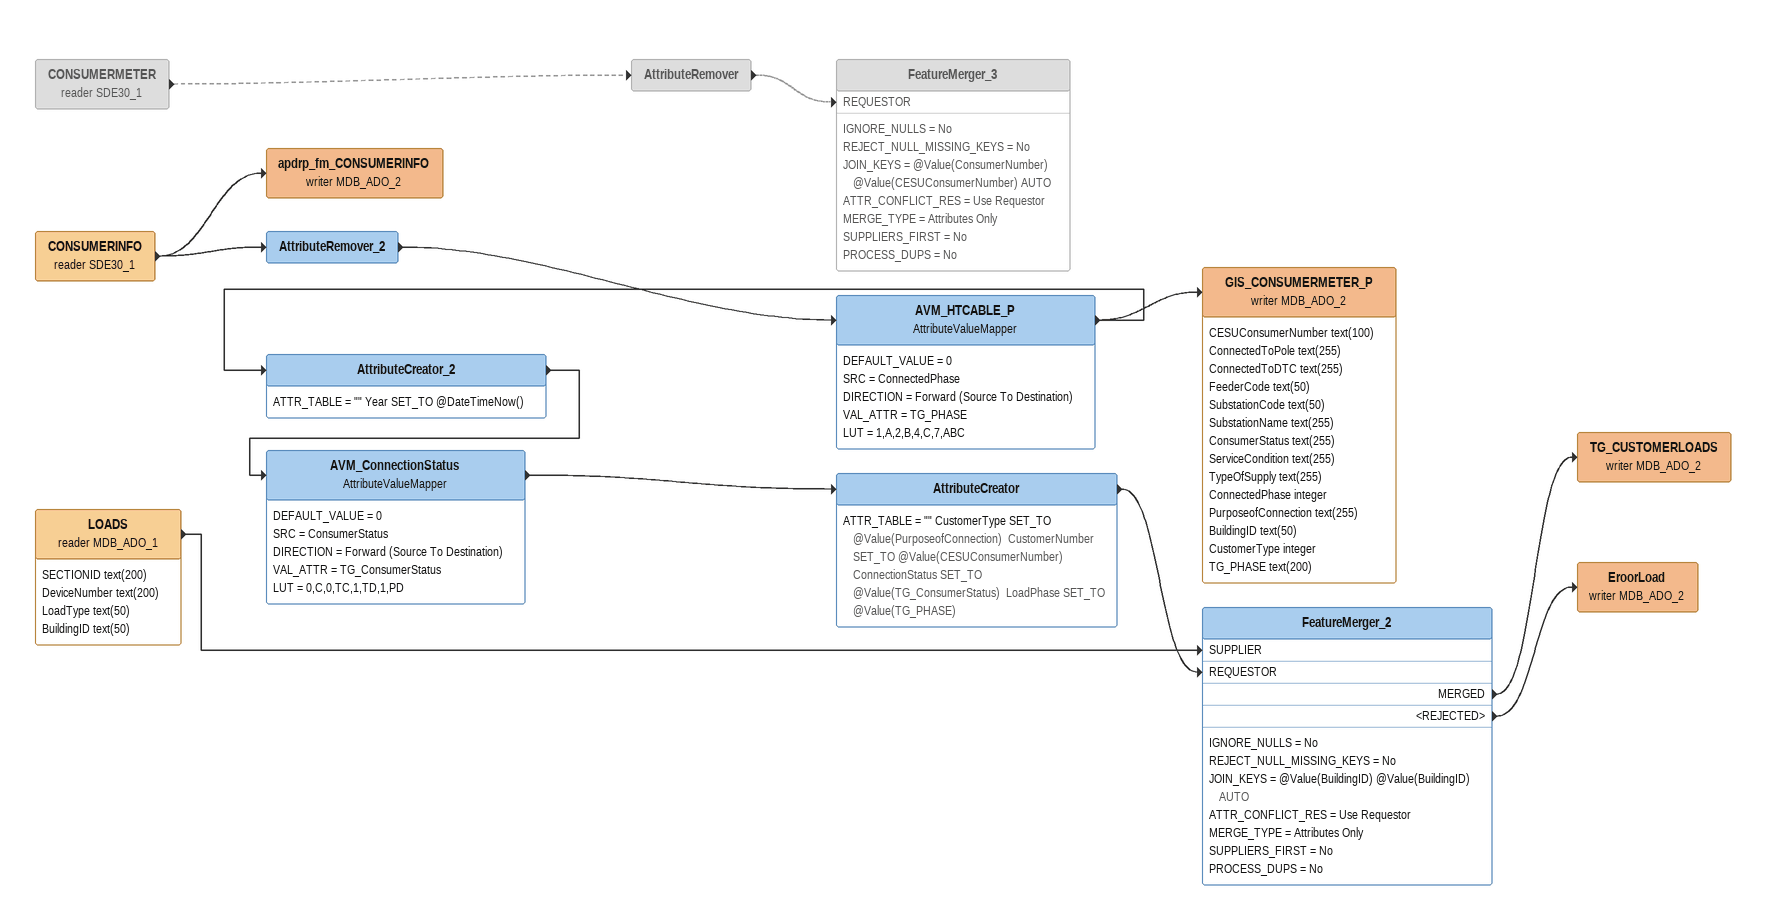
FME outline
CONSUMERMETER (reader SDE30_1) [off]
    -> AttributeRemover [off]
AttributeRemover [off]
    -> FeatureMerger_3 [REQUESTOR] [off]
FeatureMerger_3 [off]
    IGNORE_NULLS = No
    REJECT_NULL_MISSING_KEYS = No
    JOIN_KEYS = @Value(ConsumerNumber) @Value(CESUConsumerNumber) AUTO
    ATTR_CONFLICT_RES = Use Requestor
    MERGE_TYPE = Attributes Only
    SUPPLIERS_FIRST = No
    PROCESS_DUPS = No
CONSUMERINFO (reader SDE30_1)
    -> AttributeRemover_2
    -> apdrp_fm_CONSUMERINFO (writer MDB_ADO_2)
apdrp_fm_CONSUMERINFO (writer MDB_ADO_2)
AttributeRemover_2
    -> AVM_HTCABLE_P
AVM_HTCABLE_P: AttributeValueMapper
    DEFAULT_VALUE = 0
    SRC = ConnectedPhase
    DIRECTION = Forward (Source To Destination)
    VAL_ATTR = TG_PHASE
    LUT = 1,A,2,B,4,C,7,ABC
    -> GIS_CONSUMERMETER_P (writer MDB_ADO_2)
    -> AttributeCreator_2
GIS_CONSUMERMETER_P (writer MDB_ADO_2)
    attributes: CESUConsumerNumber text(100), ConnectedToPole text(255), ConnectedToDTC text(255), FeederCode text(50), SubstationCode text(50), SubstationName text(255), ConsumerStatus text(255), ServiceCondition text(255), TypeOfSupply text(255), ConnectedPhase integer, PurposeofConnection text(255), BuildingID text(50), CustomerType integer, TG_PHASE text(200)
AttributeCreator_2
    ATTR_TABLE = "" Year SET_TO @DateTimeNow()
    -> AVM_ConnectionStatus
AVM_ConnectionStatus: AttributeValueMapper
    DEFAULT_VALUE = 0
    SRC = ConsumerStatus
    DIRECTION = Forward (Source To Destination)
    VAL_ATTR = TG_ConsumerStatus
    LUT = 0,C,0,TC,1,TD,1,PD
    -> AttributeCreator
AttributeCreator
    ATTR_TABLE = "" CustomerType SET_TO @Value(PurposeofConnection)  CustomerNumber SET_TO @Value(CESUConsumerNumber)  ConnectionStatus SET_TO @Value(TG_ConsumerStatus)  LoadPhase SET_TO @Value(TG_PHASE)
    -> FeatureMerger_2 [REQUESTOR]
LOADS (reader MDB_ADO_1)
    attributes: SECTIONID text(200), DeviceNumber text(200), LoadType text(50), BuildingID text(50)
    -> FeatureMerger_2 [SUPPLIER]
FeatureMerger_2
    IGNORE_NULLS = No
    REJECT_NULL_MISSING_KEYS = No
    JOIN_KEYS = @Value(BuildingID) @Value(BuildingID) AUTO
    ATTR_CONFLICT_RES = Use Requestor
    MERGE_TYPE = Attributes Only
    SUPPLIERS_FIRST = No
    PROCESS_DUPS = No
    MERGED -> TG_CUSTOMERLOADS (writer MDB_ADO_2)
    <REJECTED> -> EroorLoad (writer MDB_ADO_2)
TG_CUSTOMERLOADS (writer MDB_ADO_2)
EroorLoad (writer MDB_ADO_2)
